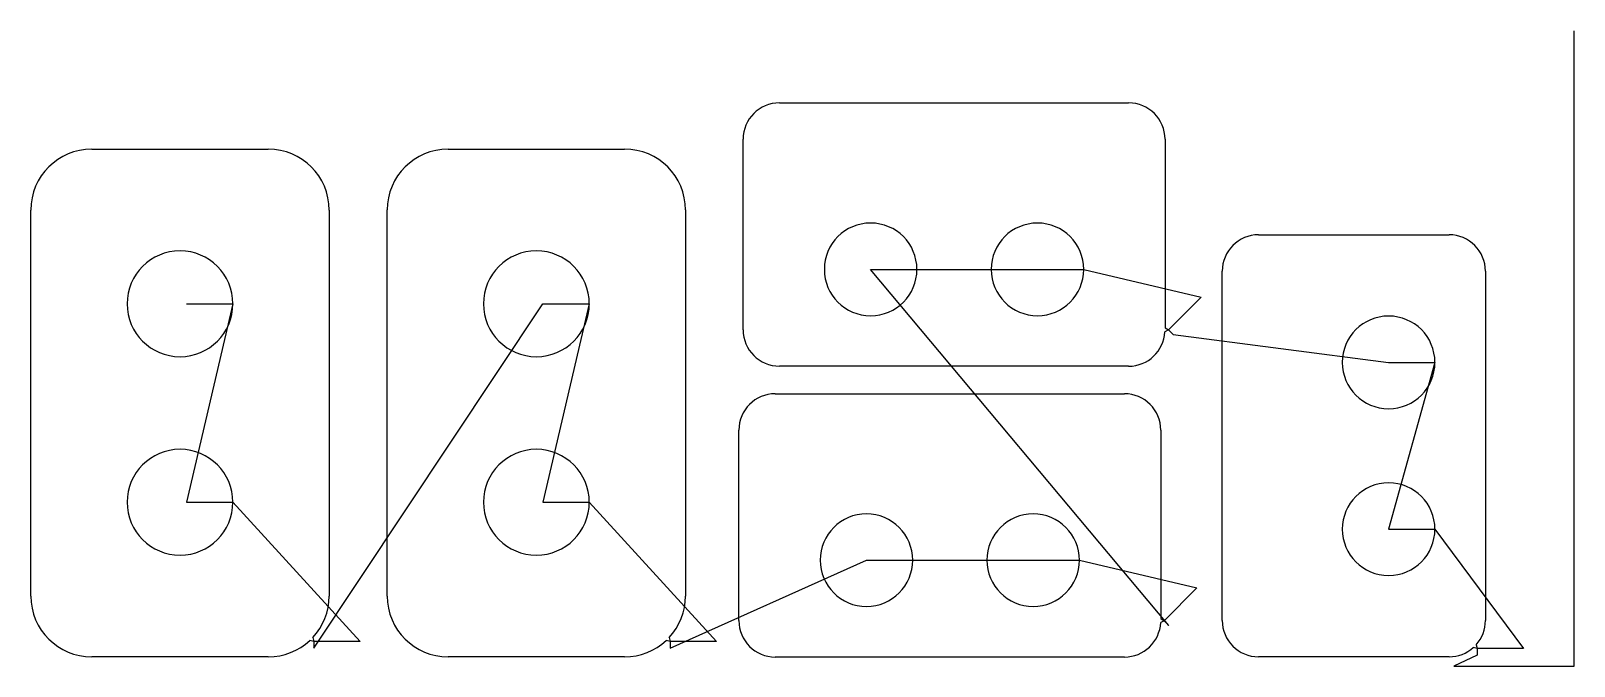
# Model space of a CAD drawing. Header units: metres. Extents: x 7 to 1174, y 1520 to 2000.
import ezdxf

# ---------------------------------------------------------------- set-up
doc = ezdxf.new("R2010")
doc.units = ezdxf.units.M

msp = doc.modelspace()

# ---------------------------------------------------------------- linework, layer by layer
at = {"layer": 'TOOL_0'}
for p, q in [((1173.755, 1999.003), (1173.755, 2000.003)), ((1173.755, 1519.794), (1173.755, 1999.003)), ((572.962, 1945.533), (836.962, 1945.533)), ((545.462, 1774.033), (545.462, 1918.033)), ((864.462, 1918.033), (864.462, 1775.533)), ((53.04, 1910.593), (186.54, 1910.593)), ((322.455, 1910.594), (455.955, 1910.594)), ((7.04, 1572.793), (7.04, 1864.593)), ((232.54, 1864.593), (232.54, 1572.793)), ((276.455, 1572.794), (276.455, 1864.594)), ((501.955, 1864.594), (501.955, 1572.794)), ((935.191, 1845.856), (1079.191, 1845.856)), ((867.386, 1550.618), (641.914, 1819.712)), ((641.914, 1819.712), (676.914, 1819.712)), ((676.914, 1819.712), (768.009, 1819.712)), ((768.009, 1819.712), (803.009, 1819.712)), ((803.009, 1819.712), (891.79, 1798.745)), ((907.691, 1554.356), (907.691, 1818.356)), ((1106.691, 1818.356), (1106.691, 1554.356)), ((891.79, 1798.745), (867.041, 1773.997)), ((124.79, 1793.692), (159.79, 1793.692)), ((159.79, 1793.692), (124.79, 1643.692)), ((220.888, 1533.445), (394.205, 1793.693)), ((394.205, 1793.693), (429.205, 1793.693)), ((429.205, 1793.693), (394.205, 1643.693)), ((867.041, 1773.997), (864.421, 1772.533)), ((864.462, 1775.533), (867.041, 1773.998)), ((867.041, 1773.998), (870.577, 1770.462)), ((870.577, 1770.462), (1033.511, 1749.403)), ((836.962, 1746.533), (572.962, 1746.533)), ((1033.511, 1749.403), (1068.511, 1749.403)), ((1068.511, 1749.403), (1033.511, 1623.308)), ((569.771, 1725.689), (833.771, 1725.689)), ((542.271, 1554.189), (542.271, 1698.189)), ((861.271, 1698.189), (861.271, 1555.689)), ((124.79, 1643.692), (159.79, 1643.692)), ((159.79, 1643.692), (255.888, 1538.444)), ((394.205, 1643.693), (429.205, 1643.693)), ((429.205, 1643.693), (525.303, 1538.445)), ((1033.511, 1623.308), (1068.511, 1623.308)), ((1068.511, 1623.308), (1135.446, 1533.101)), ((490.303, 1533.446), (638.724, 1599.869)), ((638.724, 1599.869), (673.724, 1599.869)), ((673.724, 1599.869), (764.818, 1599.869)), ((764.818, 1599.869), (799.818, 1599.869)), ((799.818, 1599.869), (888.599, 1578.902)), ((888.599, 1578.902), (863.85, 1554.153)), ((863.85, 1554.153), (861.23, 1552.689)), ((861.271, 1555.689), (863.85, 1554.154)), ((863.85, 1554.154), (867.386, 1550.618)), ((220.11, 1541.344), (220.888, 1538.445)), ((489.525, 1541.345), (490.303, 1538.446)), ((220.888, 1538.444), (217.989, 1539.222)), ((220.888, 1538.445), (220.888, 1533.445)), ((255.888, 1538.444), (220.888, 1538.444)), ((490.303, 1538.445), (487.404, 1539.223)), ((490.303, 1538.446), (490.303, 1533.446)), ((525.303, 1538.445), (490.303, 1538.445)), ((1100.446, 1533.101), (1097.547, 1533.879)), ((1099.668, 1536), (1100.446, 1533.101)), ((1135.446, 1533.101), (1100.446, 1533.101)), ((1100.446, 1533.101), (1100.446, 1528.101)), ((186.54, 1526.793), (53.04, 1526.793)), ((455.955, 1526.794), (322.455, 1526.794)), ((833.771, 1526.689), (569.771, 1526.689)), ((1079.191, 1526.856), (935.191, 1526.856)), ((1100.446, 1528.101), (1082.706, 1519.794)), ((1082.706, 1519.794), (1173.755, 1519.794))]:
    msp.add_line(p, q, dxfattribs=at)
for centre, radius, start, end in [((572.962, 1918.033), 27.5, 90, 180), ((836.962, 1918.033), 27.5, 0, 90), ((53.04, 1864.593), 46, 90, 180), ((186.54, 1864.593), 46, 0, 90), ((322.455, 1864.594), 46, 90, 180), ((455.955, 1864.594), 46, 0, 90), ((641.914, 1819.712), 35, 0, 180), ((768.009, 1819.712), 35, 0, 180), ((935.191, 1818.356), 27.5, 90, 180), ((1079.191, 1818.356), 27.5, 0, 90), ((119.79, 1793.692), 40, 0, 180), ((389.205, 1793.693), 40, 0, 180), ((641.914, 1819.712), 35, 180, 0), ((768.009, 1819.712), 35, 180, 0), ((119.79, 1793.692), 40, 180, 0), ((389.205, 1793.693), 40, 180, 0), ((572.962, 1774.033), 27.5, 180, 270), ((1033.511, 1749.403), 35, 0, 180), ((836.962, 1774.033), 27.5, 270, 356.873217), ((1033.511, 1749.403), 35, 180, 0), ((569.771, 1698.189), 27.5, 90, 180), ((833.771, 1698.189), 27.5, 0, 90), ((119.79, 1643.692), 40, 0, 180), ((389.205, 1643.693), 40, 0, 180), ((1033.511, 1623.308), 35, 0, 180), ((119.79, 1643.692), 40, 180, 0), ((389.205, 1643.693), 40, 180, 0), ((638.724, 1599.869), 35, 0, 180), ((764.818, 1599.869), 35, 0, 180), ((1033.511, 1623.308), 35, 180, 0), ((638.724, 1599.869), 35, 180, 0), ((764.818, 1599.869), 35, 180, 0), ((53.04, 1572.793), 46, 180, 270), ((186.54, 1572.793), 46, 316.868396, 0), ((322.455, 1572.794), 46, 180, 270), ((455.955, 1572.794), 46, 316.868396, 0), ((569.771, 1554.189), 27.5, 180, 270), ((833.771, 1554.189), 27.5, 270, 356.873217), ((935.191, 1554.356), 27.5, 180, 270), ((1079.191, 1554.356), 27.5, 318.126303, 0), ((186.54, 1572.793), 46.001, 270, 313.130752), ((455.955, 1572.794), 46.001, 270, 313.130752), ((1079.191, 1554.356), 27.5, 270, 311.873697)]:
    msp.add_arc(centre, radius, start, end, dxfattribs=at)

doc.saveas('drawing.dxf')
